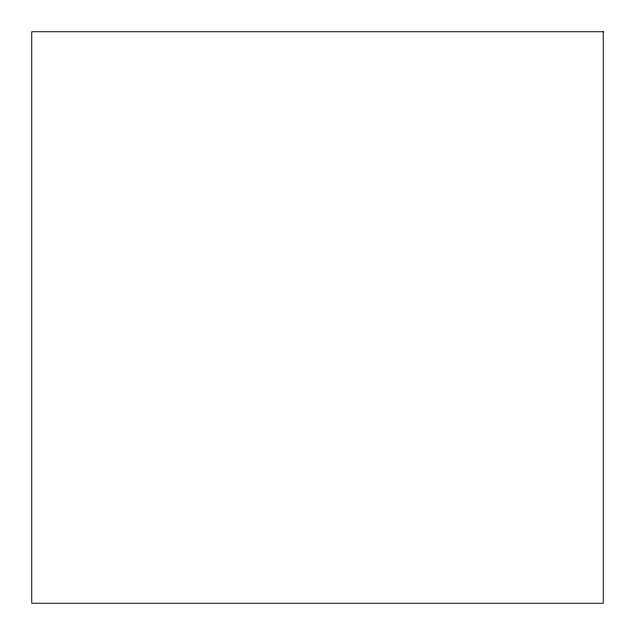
<?xml version="1.0" encoding="UTF-8"?>
<svg xmlns="http://www.w3.org/2000/svg" width="635" height="635" viewBox="0 0 635 635"><rect width="100%" height="100%" fill="white"/><g stroke="black" fill="none" stroke-linecap="round" stroke-linejoin="round"><path stroke-width="0.95" d="M603.25 31.75L31.75 31.75L31.75 603.25L603.25 603.25L603.25 31.75"/></g></svg>
